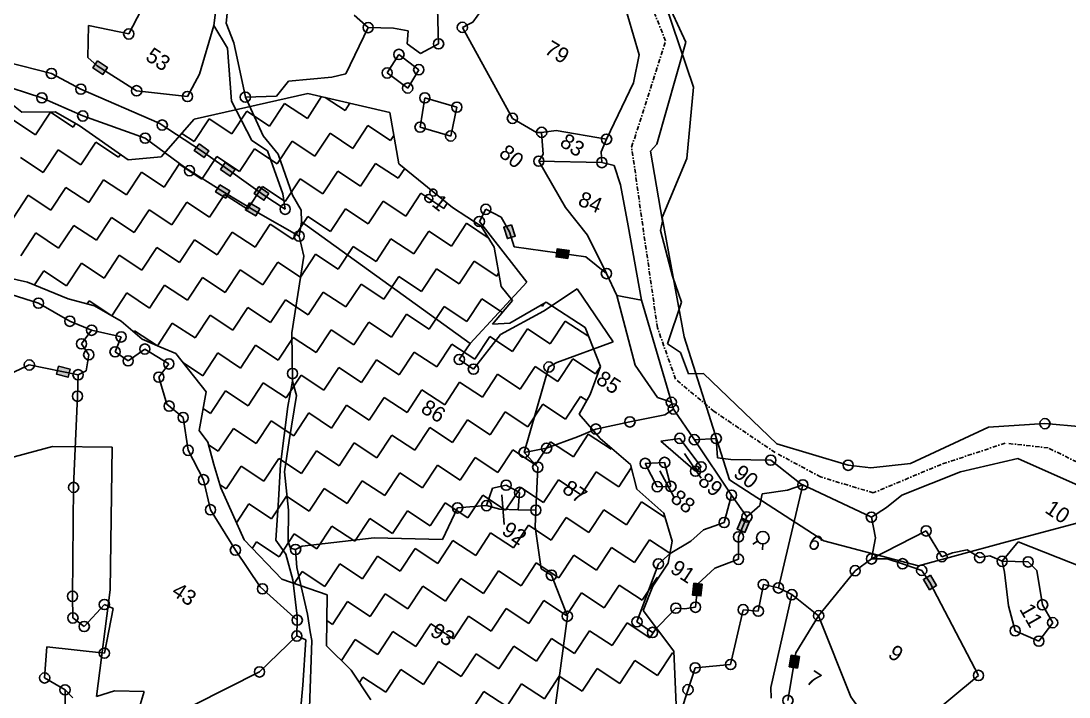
# Model space of a CAD drawing. Header units: metres. Extents: x 301361 to 304244, y 1956232 to 1958987.
# Drawn here: x 302020 to 303224, y 1957621 to 1958397 of the extents above; entities that cross this region are included whole.
import ezdxf

# ---------------------------------------------------------------- set-up
doc = ezdxf.new("R2010")
doc.units = ezdxf.units.M
doc.linetypes.add('DASHDOT', pattern=[1, 0.5, -0.25, 0, -0.25])
for name, color, linetype in [('OFF', 1, 'Continuous'), ('POLY_HATCH', 12, 'Continuous'), ('POLY_PARCEL', 6, 'Continuous'), ('POLY_WATER', 4, 'Continuous'), ('TEXT_PARCEL', 7, 'Continuous'), ('V_BOUND_LINE', 7, 'Continuous'), ('V_BOUND_STREAM_LINE', 7, 'DASHDOT'), ('VILLAGE BOUNDRY', 15, 'Continuous')]:
    doc.layers.add(name, color=color, linetype=linetype)
doc.styles.get("Standard").update_dxf_attribs({"font": 'simplex.shx'})
doc.styles.add('TEXT_MAP', font='')
doc.styles.get('TEXT_MAP').set_extended_font_data('Kruti Dev 050')
doc.dimstyles.get("Standard").update_dxf_attribs({"dimtxt": 0.18, "dimasz": 0.18, "dimexe": 0.18, "dimexo": 0.0625, "dimgap": 0.09, "dimtad": 0, "dimtih": 1, "dimtoh": 1, "dimdec": 4, "dimzin": 0, "dimdsep": 46, "dimtxsty": 'Standard', "dimcen": 0.09, "dimadec": 0, "dimazin": 0, "dimtfac": 1, "dimtdec": 4, "dimtofl": 0, "dimtmove": 0, "dimatfit": 3, "dimfxl": 1, "dimtolj": 1, "dimtzin": 0, "dimarcsym": 0})

msp = doc.modelspace()

# ---------------------------------------------------------------- hatches: boundary and pattern name
for points in [[(302114.4, 1958336), (302119.6, 1958344), (302108, 1958351.4), (302102.9, 1958343.4)], [(302230.5, 1958240.5), (302236, 1958248.2), (302224.9, 1958256.2), (302219.3, 1958248.5)], [(302260.7, 1958219), (302266.2, 1958226.8), (302254.9, 1958234.7), (302249.5, 1958226.9)], [(302255.4, 1958193.9), (302260.3, 1958202.1), (302248.5, 1958209.1), (302243.7, 1958201)], [(302299.3, 1958191.4), (302304.8, 1958199.1), (302293.6, 1958207.1), (302288.1, 1958199.3)], [(302289.9, 1958173.5), (302294.6, 1958181.7), (302282.7, 1958188.5), (302278, 1958180.3)], [(302579, 1958147.3), (302588.1, 1958150.2), (302583.9, 1958163.3), (302574.9, 1958160.4)], [(302636.3, 1958135.7), (302635, 1958126.3), (302648.5, 1958124.4), (302649.9, 1958133.8)], [(302074.4, 1957988.1), (302076.8, 1957997.3), (302063.5, 1958000.7), (302061.1, 1957991.5)], [(302843.1, 1957813.5), (302851.9, 1957809.8), (302857.2, 1957822.5), (302848.5, 1957826.2)], [(302791.8, 1957737.9), (302801.3, 1957736.9), (302802.7, 1957750.5), (302793.3, 1957751.5)], [(303064, 1957744), (303072.1, 1957748.9), (303065.1, 1957760.7), (303056.9, 1957755.8)], [(302902.9, 1957655.5), (302912.3, 1957654), (302914.5, 1957667.5), (302905.2, 1957669)]]:
    msp.add_hatch(color=256).paths.add_polyline_path(points)

# ---------------------------------------------------------------- linework, layer by layer
for points in [[(302108, 1958351.4), (302119.6, 1958344), (302114.4, 1958336), (302102.9, 1958343.4)], [(302224.9, 1958256.2), (302236, 1958248.2), (302230.5, 1958240.5), (302219.3, 1958248.5)], [(302254.9, 1958234.7), (302266.2, 1958226.8), (302260.7, 1958219), (302249.5, 1958226.9)], [(302248.5, 1958209.1), (302260.3, 1958202.1), (302255.4, 1958193.9), (302243.7, 1958201)], [(302293.6, 1958207.1), (302304.8, 1958199.1), (302299.3, 1958191.4), (302288.1, 1958199.3)], [(302282.7, 1958188.5), (302294.6, 1958181.7), (302289.9, 1958173.5), (302278, 1958180.3)], [(302583.9, 1958163.3), (302588.1, 1958150.2), (302579, 1958147.3), (302574.9, 1958160.4)], [(302648.5, 1958124.4), (302635, 1958126.3), (302636.3, 1958135.7), (302649.9, 1958133.8)], [(302063.5, 1958000.7), (302076.8, 1957997.3), (302074.4, 1957988.1), (302061.1, 1957991.5)], [(302857.2, 1957822.5), (302851.9, 1957809.8), (302843.1, 1957813.5), (302848.5, 1957826.2)], [(302802.7, 1957750.5), (302801.3, 1957736.9), (302791.8, 1957737.9), (302793.3, 1957751.5)], [(303065.1, 1957760.7), (303072.1, 1957748.9), (303064, 1957744), (303056.9, 1957755.8)], [(302914.5, 1957667.5), (302912.3, 1957654), (302902.9, 1957655.5), (302905.2, 1957669)]]:
    msp.add_lwpolyline(points, close=True)
for points in [[(302861.1, 1957796.2), (302866.5, 1957799.8)], [(302872.2, 1957790), (302872.4, 1957796.6)]]:
    msp.add_lwpolyline(points)
for centre, radius in [((302419.1, 1958389.7), 5.87), ((302527.3, 1958390), 5.87), ((302144, 1958382.4), 5.87), ((302500, 1958371.1), 5.87), ((302454.4, 1958358.9), 5.87), ((302055.2, 1958337), 5.87), ((302440.9, 1958337.6), 5.87), ((302477.2, 1958341.4), 5.87), ((302089, 1958319), 5.87), ((302153.1, 1958317.2), 5.87), ((302464.5, 1958320.3), 5.87), ((302044.3, 1958309.1), 5.87), ((302211.5, 1958310.6), 5.87), ((302278, 1958309.8), 5.87), ((302484.2, 1958309), 5.87), ((302091.2, 1958288.2), 5.87), ((302521, 1958298.3), 5.87), ((302182.5, 1958277.8), 5.87), ((302478.7, 1958275.4), 5.87), ((302584.8, 1958285.5), 5.87), ((302163, 1958262.7), 5.87), ((302513.9, 1958265.2), 5.87), ((302618.4, 1958269.4), 5.87), ((302693, 1958261.5), 5.87), ((302615.1, 1958236.3), 5.87), ((302687.5, 1958234.7), 5.87), ((302213.8, 1958225.4), 5.87), ((302323.7, 1958181.1), 5.87), ((302554.2, 1958181), 5.87), ((302546.8, 1958167), 5.87), ((302339.8, 1958150.1), 5.87), ((302692.8, 1958107.2), 5.87), ((302040.3, 1958073.2), 5.87), ((302076.3, 1958052.4), 5.87), ((302101.4, 1958042.1), 5.87), ((302135.2, 1958034.4), 5.87), ((302089.7, 1958026.5), 5.87), ((302098.1, 1958014), 5.87), ((302128.3, 1958017.3), 5.87), ((302162.5, 1958020.5), 5.87), ((302029.8, 1958002.2), 5.87), ((302143.3, 1958006.9), 5.87), ((302190.1, 1958003.4), 5.87), ((302523.8, 1958008.5), 5.87), ((302626.8, 1957999.9), 5.87), ((302085.8, 1957991), 5.87), ((302178.6, 1957988.2), 5.87), ((302332.1, 1957992.3), 5.87), ((302540, 1957997.4), 5.87), ((302085.2, 1957966.3), 5.87), ((302190.4, 1957955), 5.87), ((302767.4, 1957959.3), 5.87), ((302769.7, 1957951.6), 5.87), ((302206.5, 1957941.9), 5.87), ((302680.7, 1957928.6), 5.87), ((302719.8, 1957936.8), 5.87), ((303196.6, 1957934.8), 5.87), ((302777.1, 1957917.9), 5.87), ((302793.8, 1957916.4), 5.87), ((302819, 1957917.7), 5.87), ((302212.3, 1957904.2), 5.87), ((302598.2, 1957901.8), 5.87), ((302624.1, 1957906.7), 5.87), ((302759.7, 1957890.3), 5.87), ((302881.6, 1957892.9), 5.87), ((302613.9, 1957884.7), 5.87), ((302737.4, 1957889.1), 5.87), ((302795.2, 1957880.2), 5.87), ((302801.5, 1957885.1), 5.87), ((302970.5, 1957887), 5.87), ((302230, 1957870.4), 5.87), ((302080.7, 1957861.6), 5.87), ((302577.6, 1957864.2), 5.87), ((302593.1, 1957855.8), 5.87), ((302751.2, 1957862.4), 5.87), ((302766.9, 1957862.7), 5.87), ((302918.5, 1957864.5), 5.87), ((302836.5, 1957852.6), 5.87), ((302237.9, 1957835.9), 5.87), ((302521.8, 1957838), 5.87), ((302555, 1957840.6), 5.87), ((302611.7, 1957835.3), 5.87), ((302828.1, 1957821.2), 5.87), ((302854.2, 1957827.6), 5.87), ((302997.2, 1957827.4), 5.87), ((302872.5, 1957803.8), 7.21), ((303060.1, 1957811.6), 5.87), ((302844.5, 1957804.7), 5.87), ((302266.6, 1957789.6), 5.87), ((302335.7, 1957790.3), 5.87), ((303078.3, 1957782), 5.87), ((302752.5, 1957773.8), 5.87), ((302844.5, 1957779), 5.87), ((302997.4, 1957779.4), 5.87), ((303033.1, 1957773.9), 5.87), ((303121.6, 1957780.9), 5.87), ((303147.5, 1957776.7), 5.87), ((303177.3, 1957776), 5.87), ((302629.6, 1957760.7), 5.87), ((302978.6, 1957765.9), 5.87), ((303055, 1957766.3), 5.87), ((302297.7, 1957745.1), 5.87), ((302873.1, 1957750.1), 5.87), ((302890.4, 1957746.1), 5.87), ((302079.4, 1957736.5), 5.87), ((302905.9, 1957738.4), 5.87), ((302116, 1957727.1), 5.87), ((302772.5, 1957722.9), 5.87), ((302795.1, 1957723.9), 5.87), ((302849.9, 1957721.1), 5.87), ((303193.9, 1957726.8), 5.87), ((302079.9, 1957711.6), 5.87), ((302337.6, 1957709.2), 5.87), ((302647.9, 1957713.6), 5.87), ((302867.3, 1957719.5), 5.87), ((302936.6, 1957714.2), 5.87), ((302092.9, 1957701.8), 5.87), ((302727.9, 1957707.1), 5.87), ((303162.4, 1957696.9), 5.87), ((303205.5, 1957706.2), 5.87), ((302337.1, 1957690.9), 5.87), ((302745.7, 1957695), 5.87), ((303189.6, 1957684.9), 5.87), ((302116, 1957671.2), 5.87), ((302294.2, 1957649.6), 5.87), ((302794.7, 1957654.2), 5.87), ((302835.5, 1957658.2), 5.87), ((302047.4, 1957642.7), 5.87), ((303120.2, 1957645.6), 5.87), ((302070.8, 1957629.1), 5.87), ((302786.5, 1957629.2), 5.87), ((302901.3, 1957616.9), 5.87)]:
    msp.add_circle(centre, radius)
at = {"layer": 'OFF'}
msp.add_line((302905.9, 1957738.4), (302936.6, 1957714.2), dxfattribs=at)
at = {"layer": 'POLY_HATCH', "ltscale": 10}
for p, q in [((301985.7, 1958320.6), (302021.3, 1958292.4)), ((302219.2, 1958284.5), (302349.7, 1958314.1)), ((302349.7, 1958314.1), (302443.8, 1958292.2)), ((302021.3, 1958292.4), (302059.6, 1958293.1)), ((302059.6, 1958293.1), (302087, 1958277.4)), ((302181.2, 1958241.2), (302219.2, 1958284.5)), ((302443.8, 1958292.2), (302454.5, 1958233.2)), ((302087, 1958277.4), (302143.5, 1958237.7)), ((302143.5, 1958237.7), (302181.2, 1958241.2)), ((302454.5, 1958233.2), (302516, 1958183.2)), ((302516, 1958183.2), (302548.9, 1958161.5)), ((302548.9, 1958161.5), (302563.8, 1958137.5)), ((302563.8, 1958137.5), (302571.7, 1958092.2)), ((302027.8, 1958097.2), (301995, 1958104.7)), ((302074.4, 1958078.3), (302027.8, 1958097.2)), ((302571.7, 1958092.2), (302584.9, 1958076.4)), ((302104.5, 1958070.3), (302074.4, 1958078.3)), ((302584.9, 1958076.4), (302562.1, 1958049)), ((302135.2, 1958052.4), (302104.5, 1958070.3)), ((302581.8, 1958050.2), (302623.7, 1958074.4)), ((302623.7, 1958074.4), (302668.2, 1958045.1)), ((302159.4, 1958031.7), (302135.2, 1958052.4)), ((302562.1, 1958049), (302581.8, 1958050.2)), ((302668.2, 1958045.1), (302685.9, 1958000.4)), ((302179.6, 1958023.1), (302159.4, 1958031.7)), ((302198.3, 1958015.5), (302179.6, 1958023.1)), ((302232.9, 1957971.4), (302198.3, 1958015.5)), ((302685.9, 1958000.4), (302674, 1957968.1)), ((302225, 1957927.1), (302232.9, 1957971.4)), ((302674, 1957968.1), (302661.6, 1957945.7)), ((302661.6, 1957945.7), (302685.8, 1957917.9)), ((302234.9, 1957913.5), (302225, 1957927.1)), ((302241.6, 1957887.9), (302234.9, 1957913.5)), ((302685.8, 1957917.9), (302720.4, 1957888)), ((302249.9, 1957861.1), (302241.6, 1957887.9)), ((302720.4, 1957888), (302727.6, 1957859.6)), ((302276.5, 1957801.2), (302249.9, 1957861.1)), ((302727.6, 1957859.6), (302758.9, 1957831.9)), ((302758.9, 1957831.9), (302768.4, 1957799.7)), ((302319.9, 1957756), (302276.5, 1957801.2)), ((302768.4, 1957799.7), (302763.6, 1957774.6)), ((302763.6, 1957774.6), (302746.3, 1957748.2)), ((302371.9, 1957738.2), (302319.9, 1957756)), ((302746.3, 1957748.2), (302734.9, 1957720.3)), ((302371.1, 1957679.7), (302371.9, 1957738.2)), ((302734.9, 1957720.3), (302770.2, 1957673.5)), ((302399.7, 1957651.5), (302371.1, 1957679.7)), ((302770.2, 1957673.5), (302773.3, 1957603)), ((302422.3, 1957617.7), (302399.7, 1957651.5))]:
    msp.add_line(p, q, dxfattribs=at)
at = {"layer": 'POLY_HATCH', "linetype": 'Continuous'}
for p, q in [((302349.2, 1958285.5), (302365.6, 1958310.4)), ((302369.6, 1958309.5), (302392.5, 1958294.4)), ((302036.9, 1958266.6), (302054.1, 1958292.7)), ((302054.1, 1958292.7), (302080.2, 1958275.5)), ((302262.5, 1958267.7), (302279.7, 1958293.8)), ((302279.7, 1958293.8), (302305.8, 1958276.6)), ((302305.8, 1958276.6), (302323, 1958302.7)), ((302323, 1958302.7), (302349.2, 1958285.5)), ((302392.5, 1958294.4), (302398.1, 1958302.8)), ((302010.7, 1958283.8), (302036.9, 1958266.6)), ((302219.1, 1958258.8), (302236.3, 1958284.9)), ((302236.3, 1958284.9), (302262.5, 1958267.7)), ((302080.2, 1958275.5), (302083, 1958279.7)), ((302401.4, 1958251), (302418.6, 1958277.2)), ((302418.6, 1958277.2), (302444.7, 1958259.9)), ((302089.1, 1958232.1), (302106.3, 1958258.2)), ((302106.3, 1958258.2), (302132.4, 1958241)), ((302204.9, 1958268.2), (302219.1, 1958258.8)), ((302314.7, 1958233.2), (302331.9, 1958259.4)), ((302331.9, 1958259.4), (302358, 1958242.1)), ((302358, 1958242.1), (302375.3, 1958268.3)), ((302375.3, 1958268.3), (302401.4, 1958251)), ((302444.7, 1958259.9), (302448.6, 1958265.8)), ((302045.8, 1958223.2), (302063, 1958249.3)), ((302063, 1958249.3), (302089.1, 1958232.1)), ((302271.4, 1958224.3), (302288.6, 1958250.5)), ((302288.6, 1958250.5), (302314.7, 1958233.2)), ((302019.6, 1958240.4), (302045.8, 1958223.2)), ((302132.4, 1958241), (302134.5, 1958244.1)), ((302184.7, 1958206.6), (302201.9, 1958232.7)), ((302201.9, 1958232.7), (302228, 1958215.5)), ((302228, 1958215.5), (302245.2, 1958241.6)), ((302245.2, 1958241.6), (302271.4, 1958224.3)), ((302410.3, 1958207.7), (302427.5, 1958233.8)), ((302427.5, 1958233.8), (302453.6, 1958216.6)), ((302141.3, 1958197.7), (302158.6, 1958223.8)), ((302158.6, 1958223.8), (302184.7, 1958206.6)), ((302366.9, 1958198.8), (302384.2, 1958224.9)), ((302384.2, 1958224.9), (302410.3, 1958207.7)), ((302453.6, 1958216.6), (302461.1, 1958227.9)), ((302098, 1958188.8), (302115.2, 1958214.9)), ((302115.2, 1958214.9), (302141.3, 1958197.7)), ((302323.6, 1958189.9), (302340.8, 1958216)), ((302340.8, 1958216), (302366.9, 1958198.8)), ((302011.3, 1958171), (302028.5, 1958197.1)), ((302028.5, 1958197.1), (302054.6, 1958179.9)), ((302054.6, 1958179.9), (302071.9, 1958206)), ((302071.9, 1958206), (302098, 1958188.8)), ((302236.9, 1958172.1), (302254.1, 1958198.2)), ((302254.1, 1958198.2), (302280.3, 1958181)), ((302280.3, 1958181), (302297.5, 1958207.1)), ((302297.5, 1958207.1), (302323.6, 1958189.9)), ((302462.5, 1958173.2), (302479.7, 1958199.4)), ((302479.7, 1958199.4), (302505.9, 1958182.1)), ((302193.6, 1958163.2), (302210.8, 1958189.3)), ((302210.8, 1958189.3), (302236.9, 1958172.1)), ((302419.2, 1958164.3), (302436.4, 1958190.5)), ((302436.4, 1958190.5), (302462.5, 1958173.2)), ((302505.9, 1958182.1), (302509.9, 1958188.2)), ((302150.2, 1958154.3), (302167.5, 1958180.4)), ((302167.5, 1958180.4), (302193.6, 1958163.2)), ((302332.5, 1958146.6), (302349.7, 1958172.7)), ((302349.7, 1958172.7), (302375.8, 1958155.5)), ((302375.8, 1958155.5), (302393.1, 1958181.6)), ((302393.1, 1958181.6), (302419.2, 1958164.3)), ((302063.5, 1958136.5), (302080.8, 1958162.6)), ((302080.8, 1958162.6), (302106.9, 1958145.4)), ((302106.9, 1958145.4), (302124.1, 1958171.5)), ((302124.1, 1958171.5), (302150.2, 1958154.3)), ((302289.2, 1958137.7), (302306.4, 1958163.8)), ((302306.4, 1958163.8), (302332.5, 1958146.6)), ((302514.8, 1958138.8), (302532, 1958164.9)), ((302532, 1958164.9), (302557.1, 1958148.4)), ((302020.2, 1958127.6), (302037.4, 1958153.8)), ((302037.4, 1958153.8), (302063.5, 1958136.5)), ((302245.8, 1958128.8), (302263, 1958154.9)), ((302263, 1958154.9), (302289.2, 1958137.7)), ((302471.4, 1958129.9), (302488.6, 1958156)), ((302488.6, 1958156), (302514.8, 1958138.8)), ((302159.1, 1958111), (302176.3, 1958137.1)), ((302176.3, 1958137.1), (302202.5, 1958119.9)), ((302202.5, 1958119.9), (302219.7, 1958146)), ((302219.7, 1958146), (302245.8, 1958128.8)), ((302384.7, 1958112.1), (302402, 1958138.2)), ((302402, 1958138.2), (302428.1, 1958121)), ((302428.1, 1958121), (302445.3, 1958147.1)), ((302445.3, 1958147.1), (302471.4, 1958129.9)), ((302115.8, 1958102.1), (302133, 1958128.2)), ((302133, 1958128.2), (302159.1, 1958111)), ((302341.4, 1958103.2), (302358.6, 1958129.3)), ((302358.6, 1958129.3), (302384.7, 1958112.1)), ((302072.4, 1958093.2), (302089.7, 1958119.3)), ((302089.7, 1958119.3), (302115.8, 1958102.1)), ((302298, 1958094.3), (302315.3, 1958120.4)), ((302315.3, 1958120.4), (302341.4, 1958103.2)), ((302480.3, 1958086.6), (302497.5, 1958112.7)), ((302497.5, 1958112.7), (302523.7, 1958095.5)), ((302523.7, 1958095.5), (302540.9, 1958121.6)), ((302540.9, 1958121.6), (302567, 1958104.3)), ((302035.6, 1958094.1), (302046.3, 1958110.4)), ((302046.3, 1958110.4), (302072.4, 1958093.2)), ((302211.4, 1958076.5), (302228.6, 1958102.6)), ((302228.6, 1958102.6), (302254.7, 1958085.4)), ((302254.7, 1958085.4), (302271.9, 1958111.5)), ((302271.9, 1958111.5), (302298, 1958094.3)), ((302437, 1958077.7), (302454.2, 1958103.8)), ((302454.2, 1958103.8), (302480.3, 1958086.6)), ((302567, 1958104.3), (302569, 1958107.5)), ((302168, 1958067.6), (302185.2, 1958093.8)), ((302185.2, 1958093.8), (302211.4, 1958076.5)), ((302393.6, 1958068.8), (302410.9, 1958094.9)), ((302410.9, 1958094.9), (302437, 1958077.7)), ((302096.3, 1958072.5), (302098.6, 1958076)), ((302098.6, 1958076), (302124.7, 1958058.7)), ((302124.7, 1958058.7), (302141.9, 1958084.9)), ((302141.9, 1958084.9), (302168, 1958067.6)), ((302306.9, 1958051), (302324.2, 1958077.1)), ((302324.2, 1958077.1), (302350.3, 1958059.9)), ((302350.3, 1958059.9), (302367.5, 1958086)), ((302367.5, 1958086), (302393.6, 1958068.8)), ((302532.6, 1958052.1), (302549.8, 1958078.2)), ((302549.8, 1958078.2), (302573.4, 1958062.6)), ((302263.6, 1958042.1), (302280.8, 1958068.2)), ((302280.8, 1958068.2), (302306.9, 1958051)), ((302489.2, 1958043.2), (302506.4, 1958069.3)), ((302506.4, 1958069.3), (302532.6, 1958052.1)), ((302617.7, 1958070.9), (302619.2, 1958069.9)), ((302619.2, 1958069.9), (302621.3, 1958073)), ((302220.3, 1958033.2), (302237.5, 1958059.3)), ((302237.5, 1958059.3), (302263.6, 1958042.1)), ((302445.9, 1958034.3), (302463.1, 1958060.4)), ((302463.1, 1958060.4), (302489.2, 1958043.2)), ((302628.1, 1958026.6), (302645.4, 1958052.7)), ((302645.4, 1958052.7), (302671.5, 1958035.5)), ((302149.8, 1958039.9), (302150.8, 1958041.5)), ((302150.8, 1958041.5), (302176.9, 1958024.3)), ((302176.9, 1958024.3), (302194.1, 1958050.4)), ((302194.1, 1958050.4), (302220.3, 1958033.2)), ((302359.2, 1958016.5), (302376.4, 1958042.6)), ((302376.4, 1958042.6), (302402.5, 1958025.4)), ((302402.5, 1958025.4), (302419.7, 1958051.5)), ((302419.7, 1958051.5), (302445.9, 1958034.3)), ((302584.8, 1958017.7), (302602, 1958043.8)), ((302602, 1958043.8), (302628.1, 1958026.6)), ((302315.8, 1958007.6), (302333.1, 1958033.8)), ((302333.1, 1958033.8), (302359.2, 1958016.5)), ((302541.5, 1958008.8), (302558.7, 1958034.9)), ((302558.7, 1958034.9), (302584.8, 1958017.7)), ((302671.5, 1958035.5), (302671.8, 1958035.9)), ((302229.2, 1957989.8), (302246.4, 1958016)), ((302246.4, 1958016), (302272.5, 1957998.7)), ((302272.5, 1957998.7), (302289.7, 1958024.9)), ((302289.7, 1958024.9), (302315.8, 1958007.6)), ((302454.8, 1957991), (302472, 1958017.1)), ((302472, 1958017.1), (302498.1, 1957999.9)), ((302498.1, 1957999.9), (302515.3, 1958026)), ((302515.3, 1958026), (302541.5, 1958008.8)), ((302206.9, 1958004.5), (302229.2, 1957989.8)), ((302411.4, 1957982.1), (302428.6, 1958008.2)), ((302428.6, 1958008.2), (302454.8, 1957991)), ((302637, 1957983.2), (302654.3, 1958009.3)), ((302654.3, 1958009.3), (302680.4, 1957992.1)), ((302368.1, 1957973.2), (302385.3, 1957999.3)), ((302385.3, 1957999.3), (302411.4, 1957982.1)), ((302550.3, 1957965.4), (302567.6, 1957991.5)), ((302567.6, 1957991.5), (302593.7, 1957974.3)), ((302593.7, 1957974.3), (302610.9, 1958000.4)), ((302610.9, 1958000.4), (302637, 1957983.2)), ((302680.4, 1957992.1), (302685.9, 1958000.4)), ((302281.4, 1957955.4), (302298.6, 1957981.5)), ((302298.6, 1957981.5), (302324.7, 1957964.3)), ((302324.7, 1957964.3), (302342, 1957990.4)), ((302342, 1957990.4), (302368.1, 1957973.2)), ((302507, 1957956.5), (302524.2, 1957982.6)), ((302524.2, 1957982.6), (302550.3, 1957965.4)), ((302238, 1957946.5), (302255.3, 1957972.6)), ((302255.3, 1957972.6), (302281.4, 1957955.4)), ((302463.7, 1957947.6), (302480.9, 1957973.8)), ((302480.9, 1957973.8), (302507, 1957956.5)), ((302377, 1957929.8), (302394.2, 1957956)), ((302394.2, 1957956), (302420.3, 1957938.7)), ((302420.3, 1957938.7), (302437.5, 1957964.9)), ((302437.5, 1957964.9), (302463.7, 1957947.6)), ((302602.6, 1957931), (302619.8, 1957957.1)), ((302619.8, 1957957.1), (302645.9, 1957939.9)), ((302645.9, 1957939.9), (302663.2, 1957966)), ((302663.2, 1957966), (302670.3, 1957961.3)), ((302229.5, 1957952.2), (302238, 1957946.5)), ((302333.6, 1957920.9), (302350.9, 1957947.1)), ((302350.9, 1957947.1), (302377, 1957929.8)), ((302559.2, 1957922.1), (302576.5, 1957948.2)), ((302576.5, 1957948.2), (302602.6, 1957931)), ((302290.3, 1957912.1), (302307.5, 1957938.2)), ((302307.5, 1957938.2), (302333.6, 1957920.9)), ((302515.9, 1957913.2), (302533.1, 1957939.3)), ((302533.1, 1957939.3), (302559.2, 1957922.1)), ((302246.9, 1957903.2), (302264.2, 1957929.3)), ((302264.2, 1957929.3), (302290.3, 1957912.1)), ((302429.2, 1957895.4), (302446.4, 1957921.5)), ((302446.4, 1957921.5), (302472.6, 1957904.3)), ((302472.6, 1957904.3), (302489.8, 1957930.4)), ((302489.8, 1957930.4), (302515.9, 1957913.2)), ((302654.8, 1957896.5), (302672, 1957922.6)), ((302672, 1957922.6), (302698.2, 1957905.4)), ((302235.6, 1957910.6), (302246.9, 1957903.2)), ((302385.9, 1957886.5), (302403.1, 1957912.6)), ((302403.1, 1957912.6), (302429.2, 1957895.4)), ((302611.5, 1957887.6), (302628.7, 1957913.8)), ((302628.7, 1957913.8), (302654.8, 1957896.5)), ((302342.5, 1957877.6), (302359.8, 1957903.7)), ((302359.8, 1957903.7), (302385.9, 1957886.5)), ((302524.8, 1957869.8), (302542, 1957896)), ((302542, 1957896), (302568.1, 1957878.7)), ((302568.1, 1957878.7), (302585.4, 1957904.9)), ((302585.4, 1957904.9), (302611.5, 1957887.6)), ((302698.2, 1957905.4), (302698.9, 1957906.6)), ((302255.8, 1957859.8), (302273.1, 1957885.9)), ((302273.1, 1957885.9), (302299.2, 1957868.7)), ((302299.2, 1957868.7), (302316.4, 1957894.8)), ((302316.4, 1957894.8), (302342.5, 1957877.6)), ((302481.5, 1957860.9), (302498.7, 1957887.1)), ((302498.7, 1957887.1), (302524.8, 1957869.8)), ((302707.1, 1957862.1), (302721.4, 1957883.9)), ((302438.1, 1957852.1), (302455.3, 1957878.2)), ((302455.3, 1957878.2), (302481.5, 1957860.9)), ((302663.7, 1957853.2), (302680.9, 1957879.3)), ((302680.9, 1957879.3), (302707.1, 1957862.1)), ((302248.9, 1957864.4), (302255.8, 1957859.8)), ((302351.4, 1957834.3), (302368.6, 1957860.4)), ((302368.6, 1957860.4), (302394.8, 1957843.2)), ((302394.8, 1957843.2), (302412, 1957869.3)), ((302412, 1957869.3), (302438.1, 1957852.1)), ((302577, 1957835.4), (302594.3, 1957861.5)), ((302594.3, 1957861.5), (302620.4, 1957844.3)), ((302620.4, 1957844.3), (302637.6, 1957870.4)), ((302637.6, 1957870.4), (302663.7, 1957853.2)), ((302308.1, 1957825.4), (302325.3, 1957851.5)), ((302325.3, 1957851.5), (302351.4, 1957834.3)), ((302533.7, 1957826.5), (302550.9, 1957852.6)), ((302550.9, 1957852.6), (302577, 1957835.4)), ((302267.7, 1957821), (302282, 1957842.6)), ((302282, 1957842.6), (302308.1, 1957825.4)), ((302490.3, 1957817.6), (302507.6, 1957843.7)), ((302507.6, 1957843.7), (302533.7, 1957826.5)), ((302672.6, 1957809.8), (302689.8, 1957836)), ((302689.8, 1957836), (302716, 1957818.7)), ((302716, 1957818.7), (302733.2, 1957844.9)), ((302733.2, 1957844.9), (302759.3, 1957827.6)), ((302403.7, 1957799.8), (302420.9, 1957825.9)), ((302420.9, 1957825.9), (302447, 1957808.7)), ((302447, 1957808.7), (302464.2, 1957834.8)), ((302464.2, 1957834.8), (302490.3, 1957817.6)), ((302629.3, 1957800.9), (302646.5, 1957827.1)), ((302646.5, 1957827.1), (302672.6, 1957809.8)), ((302759.3, 1957827.6), (302759.9, 1957828.6)), ((302360.3, 1957790.9), (302377.5, 1957817)), ((302377.5, 1957817), (302403.7, 1957799.8)), ((302585.9, 1957792.1), (302603.2, 1957818.2)), ((302603.2, 1957818.2), (302629.3, 1957800.9)), ((302285.7, 1957791.5), (302290.9, 1957799.2)), ((302290.9, 1957799.2), (302317, 1957782)), ((302317, 1957782), (302334.2, 1957808.1)), ((302334.2, 1957808.1), (302360.3, 1957790.9)), ((302499.2, 1957774.3), (302516.5, 1957800.4)), ((302516.5, 1957800.4), (302542.6, 1957783.2)), ((302542.6, 1957783.2), (302559.8, 1957809.3)), ((302559.8, 1957809.3), (302585.9, 1957792.1)), ((302724.9, 1957775.4), (302742.1, 1957801.5)), ((302742.1, 1957801.5), (302765.8, 1957785.9)), ((302455.9, 1957765.4), (302473.1, 1957791.5)), ((302473.1, 1957791.5), (302499.2, 1957774.3)), ((302681.5, 1957766.5), (302698.7, 1957792.6)), ((302698.7, 1957792.6), (302724.9, 1957775.4)), ((302412.6, 1957756.5), (302429.8, 1957782.6)), ((302429.8, 1957782.6), (302455.9, 1957765.4)), ((302594.8, 1957748.7), (302612, 1957774.8)), ((302612, 1957774.8), (302638.2, 1957757.6)), ((302638.2, 1957757.6), (302655.4, 1957783.7)), ((302655.4, 1957783.7), (302681.5, 1957766.5)), ((302334.1, 1957751.1), (302343.1, 1957764.8)), ((302343.1, 1957764.8), (302369.2, 1957747.6)), ((302369.2, 1957747.6), (302386.4, 1957773.7)), ((302386.4, 1957773.7), (302412.6, 1957756.5)), ((302551.5, 1957739.8), (302568.7, 1957765.9)), ((302568.7, 1957765.9), (302594.8, 1957748.7)), ((302508.1, 1957730.9), (302525.4, 1957757)), ((302525.4, 1957757), (302551.5, 1957739.8)), ((302733.7, 1957732.1), (302751, 1957758.2)), ((302751, 1957758.2), (302752.2, 1957757.3)), ((302421.5, 1957713.1), (302438.7, 1957739.2)), ((302438.7, 1957739.2), (302464.8, 1957722)), ((302464.8, 1957722), (302482, 1957748.1)), ((302482, 1957748.1), (302508.1, 1957730.9)), ((302647.1, 1957714.3), (302664.3, 1957740.4)), ((302664.3, 1957740.4), (302690.4, 1957723.2)), ((302690.4, 1957723.2), (302707.6, 1957749.3)), ((302707.6, 1957749.3), (302733.7, 1957732.1)), ((302378.1, 1957704.2), (302395.3, 1957730.4)), ((302395.3, 1957730.4), (302421.5, 1957713.1)), ((302603.7, 1957705.4), (302620.9, 1957731.5)), ((302620.9, 1957731.5), (302647.1, 1957714.3)), ((302560.4, 1957696.5), (302577.6, 1957722.6)), ((302577.6, 1957722.6), (302603.7, 1957705.4)), ((302371.5, 1957708.6), (302378.1, 1957704.2)), ((302473.7, 1957678.7), (302490.9, 1957704.8)), ((302490.9, 1957704.8), (302517, 1957687.6)), ((302517, 1957687.6), (302534.3, 1957713.7)), ((302534.3, 1957713.7), (302560.4, 1957696.5)), ((302699.3, 1957679.8), (302716.5, 1957705.9)), ((302716.5, 1957705.9), (302742.6, 1957688.7)), ((302430.3, 1957669.8), (302447.6, 1957695.9)), ((302447.6, 1957695.9), (302473.7, 1957678.7)), ((302656, 1957670.9), (302673.2, 1957697)), ((302673.2, 1957697), (302699.3, 1957679.8)), ((302742.6, 1957688.7), (302750.2, 1957700.1)), ((302388.3, 1957662.8), (302404.2, 1957687)), ((302404.2, 1957687), (302430.3, 1957669.8)), ((302569.3, 1957653.1), (302586.5, 1957679.2)), ((302586.5, 1957679.2), (302612.6, 1957662)), ((302612.6, 1957662), (302629.8, 1957688.1)), ((302629.8, 1957688.1), (302656, 1957670.9)), ((302525.9, 1957644.2), (302543.2, 1957670.4)), ((302543.2, 1957670.4), (302569.3, 1957653.1)), ((302751.5, 1957645.4), (302768.8, 1957671.5)), ((302768.8, 1957671.5), (302770.3, 1957670.5)), ((302482.6, 1957635.3), (302499.8, 1957661.5)), ((302499.8, 1957661.5), (302525.9, 1957644.2)), ((302708.2, 1957636.5), (302725.4, 1957662.6)), ((302725.4, 1957662.6), (302751.5, 1957645.4)), ((302409, 1957637.5), (302413.1, 1957643.7)), ((302413.1, 1957643.7), (302439.2, 1957626.4)), ((302439.2, 1957626.4), (302456.5, 1957652.6)), ((302456.5, 1957652.6), (302482.6, 1957635.3)), ((302621.5, 1957618.7), (302638.7, 1957644.8)), ((302638.7, 1957644.8), (302664.9, 1957627.6)), ((302664.9, 1957627.6), (302682.1, 1957653.7)), ((302682.1, 1957653.7), (302708.2, 1957636.5)), ((302578.2, 1957609.8), (302595.4, 1957635.9)), ((302595.4, 1957635.9), (302621.5, 1957618.7)), ((302534.8, 1957600.9), (302552, 1957627)), ((302552, 1957627), (302578.2, 1957609.8))]:
    msp.add_line(p, q, dxfattribs=at)
at = {"layer": 'POLY_PARCEL'}
for p, q in [((302497.9, 1958438.7), (302500, 1958371.1)), ((302144, 1958382.4), (302158.4, 1958409.6)), ((302419.1, 1958389.7), (302403.1, 1958404.1)), ((302539.5, 1958395.8), (302549.2, 1958409.6)), ((302097.1, 1958355.3), (302097.7, 1958392.2)), ((302097.7, 1958392.2), (302144, 1958382.4)), ((302241.7, 1958392.3), (302225.5, 1958336.3)), ((302419.1, 1958389.7), (302393.6, 1958336.8)), ((302448.1, 1958389), (302419.1, 1958389.7)), ((302465.2, 1958385.9), (302448.1, 1958389)), ((302527.3, 1958390), (302539.5, 1958395.8)), ((302584.8, 1958285.5), (302527.3, 1958390)), ((302463.8, 1958371), (302465.2, 1958385.9)), ((302479.1, 1958360), (302463.8, 1958371)), ((302500, 1958371.1), (302479.1, 1958360)), ((302107.6, 1958346), (302097.1, 1958355.3)), ((302454.4, 1958358.9), (302440.9, 1958337.6)), ((302477.2, 1958341.4), (302454.4, 1958358.9)), ((302153.1, 1958317.2), (302107.6, 1958346)), ((302464.5, 1958320.3), (302477.2, 1958341.4)), ((302225.5, 1958336.3), (302211.5, 1958310.6)), ((302377.4, 1958332.7), (302327.6, 1958328.3)), ((302393.6, 1958336.8), (302377.4, 1958332.7)), ((302440.9, 1958337.6), (302464.5, 1958320.3)), ((302211.5, 1958310.6), (302153.1, 1958317.2)), ((302327.6, 1958328.3), (302313.7, 1958310.8)), ((302313.7, 1958310.8), (302278, 1958309.8)), ((302478.7, 1958275.4), (302484.2, 1958309)), ((302484.2, 1958309), (302521, 1958298.3)), ((302521, 1958298.3), (302513.9, 1958265.2)), ((302612.5, 1958269.4), (302584.8, 1958285.5)), ((302513.9, 1958265.2), (302478.7, 1958275.4)), ((302618.4, 1958269.4), (302612.5, 1958269.4)), ((302618.4, 1958269.4), (302635.2, 1958271.6)), ((302620, 1958244.3), (302618.4, 1958269.4)), ((302635.2, 1958271.6), (302693, 1958261.5)), ((302615.1, 1958236.3), (302620, 1958244.3)), ((302615.1, 1958236.3), (302687.5, 1958234.7)), ((302645.9, 1958182.9), (302615.1, 1958236.3)), ((302546.8, 1958167), (302554.2, 1958181)), ((302554.2, 1958181), (302571.7, 1958172.1)), ((302670.9, 1958151.3), (302645.9, 1958182.9)), ((302342.6, 1958166.5), (302536.2, 1958026.9)), ((302601.4, 1958097.4), (302546.8, 1958167)), ((302571.7, 1958172.1), (302581.5, 1958155.3)), ((302345.1, 1958127.3), (302339.8, 1958150.1)), ((302581.5, 1958155.3), (302587, 1958137.9)), ((302692.8, 1958107.2), (302670.9, 1958151.3)), ((302587, 1958137.9), (302669.1, 1958126.3)), ((302331.4, 1958039), (302345.1, 1958127.3)), ((302669.1, 1958126.3), (302692.8, 1958107.2)), ((302704.8, 1958081.9), (302692.8, 1958107.2)), ((302040.3, 1958073.2), (301992.7, 1958088.2)), ((302536.2, 1958026.9), (302601.4, 1958097.4)), ((302659.2, 1958089.8), (302620.4, 1958063.9)), ((302700.4, 1958028.7), (302659.2, 1958089.8)), ((302704.8, 1958081.9), (302733, 1958076.6)), ((302725.7, 1958002.1), (302704.8, 1958081.9)), ((302076.3, 1958052.4), (302040.3, 1958073.2)), ((302620.4, 1958063.9), (302571.1, 1958037.1)), ((302101.4, 1958042.1), (302076.3, 1958052.4)), ((302101.4, 1958042.1), (302089.7, 1958026.5)), ((302135.2, 1958034.4), (302101.4, 1958042.1)), ((302128.3, 1958017.3), (302135.2, 1958034.4)), ((302332.2, 1957983.6), (302331.4, 1958039)), ((302571.1, 1958037.1), (302540, 1957997.4)), ((302636, 1958005), (302700.4, 1958028.7)), ((302089.7, 1958026.5), (302098.1, 1958014)), ((302143.3, 1958006.9), (302128.3, 1958017.3)), ((302162.5, 1958020.5), (302143.3, 1958006.9)), ((302190.1, 1958003.4), (302162.5, 1958020.5)), ((302523.8, 1958008.5), (302536.2, 1958026.9)), ((302098.1, 1958014), (302095, 1957995.6)), ((302540, 1957997.4), (302523.8, 1958008.5)), ((302626.8, 1957999.9), (302636, 1958005)), ((302095, 1957995.6), (302085.8, 1957991)), ((302178.6, 1957988.2), (302190.1, 1958003.4)), ((302598.2, 1957901.8), (302626.8, 1957999.9)), ((302751.5, 1957964.7), (302725.7, 1958002.1)), ((302187.7, 1957957.2), (302178.6, 1957988.2)), ((302206.5, 1957941.9), (302187.7, 1957957.2)), ((302767.4, 1957959.3), (302751.5, 1957964.7)), ((302759.9, 1957944.8), (302719.8, 1957936.8)), ((302769.7, 1957951.6), (302759.9, 1957944.8)), ((302212.3, 1957904.2), (302206.5, 1957941.9)), ((302719.8, 1957936.8), (302680.7, 1957928.6)), ((302659.4, 1957919.5), (302624.1, 1957906.7)), ((302680.7, 1957928.6), (302659.4, 1957919.5)), ((302755.5, 1957914.6), (302777.1, 1957917.9)), ((302795.2, 1957880.2), (302755.5, 1957914.6)), ((302777.1, 1957917.9), (302801.5, 1957885.1)), ((302836.5, 1957852.6), (302793.8, 1957916.4)), ((302230, 1957870.4), (302212.3, 1957904.2)), ((302624.1, 1957906.7), (302598.2, 1957901.8)), ((302598.2, 1957901.8), (302613.9, 1957884.7)), ((302613.9, 1957884.7), (302611.7, 1957835.3)), ((302737.4, 1957889.1), (302759.7, 1957890.3)), ((302751.2, 1957862.4), (302737.4, 1957889.1)), ((302759.7, 1957890.3), (302766.9, 1957862.7)), ((302801.5, 1957885.1), (302795.2, 1957880.2)), ((302237.9, 1957835.9), (302230, 1957870.4)), ((302561.8, 1957860.6), (302555, 1957840.6)), ((302577.6, 1957864.2), (302561.8, 1957860.6)), ((302593.1, 1957855.8), (302577.6, 1957864.2)), ((302766.9, 1957862.7), (302751.2, 1957862.4)), ((302890.4, 1957746.1), (302918.5, 1957864.5)), ((302918.5, 1957864.5), (302900.9, 1957858.3)), ((302591.6, 1957835.8), (302593.1, 1957855.8)), ((302828.1, 1957821.2), (302836.5, 1957852.6)), ((302836.5, 1957852.6), (302854.2, 1957827.6)), ((302871.8, 1957854.3), (302869.1, 1957840.6)), ((302900.9, 1957858.3), (302871.8, 1957854.3)), ((302266.6, 1957789.6), (302237.9, 1957835.9)), ((302521.8, 1957838), (302504.3, 1957801.7)), ((302555, 1957840.6), (302521.8, 1957838)), ((302555, 1957840.6), (302570.3, 1957836.4)), ((302570.3, 1957836.4), (302591.6, 1957835.8)), ((302611.7, 1957835.3), (302591.6, 1957835.8)), ((302611.7, 1957835.3), (302611, 1957816.2)), ((302869.1, 1957840.6), (302854.2, 1957827.6)), ((302854.2, 1957827.6), (302844.5, 1957804.7)), ((303001.9, 1957803.5), (302997.2, 1957827.4)), ((302611, 1957816.2), (302617.7, 1957768)), ((302789.9, 1957799.9), (302804.3, 1957812.8)), ((302804.3, 1957812.8), (302828.1, 1957821.2)), ((303060.1, 1957811.6), (302997.4, 1957779.4)), ((303078.3, 1957782), (303060.1, 1957811.6)), ((302425.9, 1957803.6), (302343.1, 1957794)), ((302504.3, 1957801.7), (302425.9, 1957803.6)), ((302766.1, 1957785.6), (302789.9, 1957799.9)), ((302844.5, 1957804.7), (302844.5, 1957779)), ((302997.4, 1957779.4), (303001.9, 1957803.5)), ((303165.9, 1957799), (303147.5, 1957776.7)), ((303240.5, 1957769.6), (303165.9, 1957799)), ((302295, 1957747.5), (302266.6, 1957789.6)), ((302343.1, 1957794), (302335.7, 1957790.3)), ((303107.2, 1957790), (303090.4, 1957786.4)), ((303121.6, 1957780.9), (303107.2, 1957790)), ((302752.5, 1957773.8), (302766.1, 1957785.6)), ((302844.5, 1957779), (302817.4, 1957768.9)), ((302978.6, 1957765.9), (302997.4, 1957779.4)), ((302997.4, 1957779.4), (303015.4, 1957779.6)), ((303015.4, 1957779.6), (303033.1, 1957773.9)), ((303090.4, 1957786.4), (303078.3, 1957782)), ((303133.2, 1957783.1), (303121.6, 1957780.9)), ((303147.5, 1957776.7), (303133.2, 1957783.1)), ((303147.5, 1957776.7), (303177.3, 1957776)), ((303150.1, 1957764.3), (303147.5, 1957776.7)), ((303177.3, 1957776), (303187.3, 1957766)), ((302617.7, 1957768), (302629.6, 1957760.7)), ((302727.9, 1957707.1), (302752.5, 1957773.8)), ((302817.4, 1957768.9), (302798, 1957750.8)), ((302936.6, 1957714.2), (302978.6, 1957765.9)), ((303033.1, 1957773.9), (303055, 1957766.3)), ((303055, 1957766.3), (303064.5, 1957752.3)), ((303154.8, 1957725.5), (303150.1, 1957764.3)), ((303187.3, 1957766), (303193.9, 1957726.8)), ((302629.6, 1957760.7), (302647.9, 1957713.6)), ((302798, 1957750.8), (302795.1, 1957723.9)), ((303064.5, 1957752.3), (303120.2, 1957645.6)), ((302337.6, 1957709.2), (302295, 1957747.5)), ((302867.3, 1957719.5), (302873.1, 1957750.1)), ((302873.1, 1957750.1), (302890.4, 1957746.1)), ((302905.9, 1957738.4), (302890.4, 1957746.1)), ((303193.9, 1957726.8), (303205.5, 1957706.2)), ((302772.5, 1957722.9), (302745.7, 1957695)), ((302782.6, 1957722.2), (302772.5, 1957722.9)), ((302795.1, 1957723.9), (302782.6, 1957722.2)), ((302835.5, 1957658.2), (302849.9, 1957721.1)), ((302849.9, 1957721.1), (302867.3, 1957719.5)), ((303162.4, 1957696.9), (303154.8, 1957725.5)), ((302647.9, 1957713.6), (302632.9, 1957599.8)), ((302745.7, 1957695), (302727.9, 1957707.1)), ((302973.5, 1957621.2), (302936.6, 1957714.2)), ((303205.5, 1957706.2), (303189.6, 1957684.9)), ((302294.2, 1957649.6), (302337.1, 1957690.9)), ((303189.6, 1957684.9), (303162.4, 1957696.9)), ((302794.7, 1957654.2), (302835.5, 1957658.2)), ((302129.3, 1957566.9), (302294.2, 1957649.6)), ((302780.1, 1957609.5), (302794.7, 1957654.2)), ((303120.2, 1957645.6), (303017.1, 1957560.1)), ((302079.9, 1957619.9), (302070.8, 1957629.1)), ((303017.1, 1957560.1), (302973.5, 1957621.2))]:
    msp.add_line(p, q, dxfattribs=at)
at = {"layer": 'POLY_WATER'}
for p, q in [((302784.1, 1958373), (302718.3, 1958515.7)), ((302256, 1958394.7), (302263.8, 1958469.7)), ((302699.9, 1958462.2), (302730.6, 1958358.4)), ((302247.9, 1958437.9), (302241.7, 1958392.3)), ((302241.7, 1958392.3), (302257.3, 1958366.2)), ((302264.6, 1958372.2), (302256, 1958394.7)), ((302257.3, 1958366.2), (302261.9, 1958305.2)), ((302268.5, 1958354.5), (302264.6, 1958372.2)), ((302750.6, 1958255.7), (302784.1, 1958373)), ((302278, 1958309.8), (302268.5, 1958354.5)), ((302730.6, 1958358.4), (302723.8, 1958326.1)), ((302055.2, 1958337), (302004.5, 1958350.1)), ((301972.6, 1958332.1), (302044.3, 1958309.1)), ((302089, 1958319), (302055.2, 1958337)), ((302179, 1958280.1), (302089, 1958319)), ((302723.8, 1958326.1), (302693, 1958261.5)), ((302044.3, 1958309.1), (302091.2, 1958288.2)), ((302261.9, 1958305.2), (302285.4, 1958260)), ((302298.5, 1958265.3), (302278, 1958309.8)), ((302091.2, 1958288.2), (302163, 1958262.7)), ((302227.7, 1958248.3), (302179, 1958280.1)), ((302163, 1958262.7), (302209.5, 1958228.1)), ((302285.4, 1958260), (302303.5, 1958248.1)), ((302315.7, 1958244.4), (302298.5, 1958265.3)), ((302693, 1958261.5), (302686.9, 1958247.2)), ((302261.4, 1958224.3), (302227.7, 1958248.3)), ((302303.5, 1958248.1), (302321.2, 1958198.8)), ((302332, 1958197.1), (302315.7, 1958244.4)), ((302686.9, 1958247.2), (302687.5, 1958234.7)), ((302743.4, 1958247.9), (302750.6, 1958255.7)), ((302757.3, 1958167.4), (302743.4, 1958247.9)), ((302687.5, 1958234.7), (302701.7, 1958231.5)), ((302209.5, 1958228.1), (302252, 1958201.5)), ((302299.1, 1958197.3), (302261.4, 1958224.3)), ((302701.7, 1958231.5), (302709.1, 1958209.1)), ((302709.1, 1958209.1), (302717.9, 1958162)), ((302252, 1958201.5), (302292.9, 1958177)), ((302323.7, 1958181.1), (302299.1, 1958197.3)), ((302321.2, 1958198.8), (302323.7, 1958181.1)), ((302342, 1958180.1), (302332, 1958197.1)), ((302292.9, 1958177), (302339.8, 1958150.1)), ((302342.6, 1958166.5), (302342, 1958180.1)), ((302339.8, 1958150.1), (302342.6, 1958166.5)), ((302717.9, 1958162), (302733, 1958076.6)), ((302755.1, 1958156.8), (302757.3, 1958167.4)), ((302768.6, 1958104.4), (302755.1, 1958156.8)), ((302779.1, 1958074.2), (302768.6, 1958104.4)), ((302733, 1958076.6), (302767.4, 1957959.3)), ((302763, 1958026.3), (302779.1, 1958074.2)), ((302777.9, 1958016.6), (302763, 1958026.3)), ((302787.2, 1957992), (302777.9, 1958016.6)), ((302804.5, 1957992.3), (302787.2, 1957992)), ((302888.7, 1957911.7), (302804.5, 1957992.3)), ((302326.9, 1957954.5), (302332.2, 1957983.6)), ((302332.2, 1957983.6), (302336.9, 1957967)), ((302336.9, 1957967), (302328.4, 1957915.3)), ((302767.4, 1957959.3), (302769.7, 1957951.6)), ((302318.4, 1957888), (302326.9, 1957954.5)), ((302769.7, 1957951.6), (302793.8, 1957916.4)), ((303196.6, 1957934.8), (303131.8, 1957930.9)), ((303239.7, 1957931), (303196.6, 1957934.8)), ((303131.8, 1957930.9), (303042, 1957889.1)), ((302328.4, 1957915.3), (302323, 1957879.4)), ((302793.8, 1957916.4), (302819, 1957917.7)), ((302819, 1957917.7), (302820.5, 1957895.7)), ((302970.5, 1957887), (302888.7, 1957911.7)), ((302820.5, 1957895.7), (302835.9, 1957893.8)), ((302315.9, 1957847.1), (302318.4, 1957888)), ((302835.9, 1957893.8), (302881.6, 1957892.9)), ((302881.6, 1957892.9), (302916.7, 1957865.4)), ((302996.5, 1957884), (302970.5, 1957887)), ((303042, 1957889.1), (302996.5, 1957884)), ((303099.4, 1957879.4), (303165.6, 1957894.9)), ((303165.6, 1957894.9), (303257.1, 1957853.8)), ((302323, 1957879.4), (302327.7, 1957835.6)), ((303032, 1957852.6), (303099.4, 1957879.4)), ((302916.7, 1957865.4), (302918.5, 1957864.5)), ((302918.5, 1957864.5), (302997.2, 1957827.4)), ((302312.9, 1957801), (302315.9, 1957847.1)), ((303014.7, 1957838.6), (303032, 1957852.6)), ((302327.7, 1957835.6), (302327.3, 1957799)), ((302997.2, 1957827.4), (303014.7, 1957838.6)), ((302324.6, 1957784.7), (302312.9, 1957801)), ((302327.3, 1957799), (302329.7, 1957791.9)), ((302329.7, 1957791.9), (302335.7, 1957790.3)), ((302335.7, 1957790.3), (302337.2, 1957769.6)), ((302332.7, 1957755.3), (302324.6, 1957784.7)), ((302337.2, 1957769.6), (302349.5, 1957715.9)), ((302337.7, 1957713.8), (302332.7, 1957755.3)), ((302881.6, 1957631.7), (302905.9, 1957738.4)), ((302349.5, 1957715.9), (302352.4, 1957695.5)), ((302337.1, 1957690.9), (302337.6, 1957709.2)), ((302337.6, 1957709.2), (302337.7, 1957713.8)), ((302936.6, 1957714.2), (302910.4, 1957671.6)), ((302347.4, 1957686.5), (302337.1, 1957690.9)), ((302352.4, 1957695.5), (302354.3, 1957685.7)), ((302344.2, 1957634.4), (302347.4, 1957686.5)), ((302354.3, 1957685.7), (302351.8, 1957608.5)), ((302910.4, 1957671.6), (302901.3, 1957616.9)), ((302337.8, 1957569), (302344.2, 1957634.4)), ((302882, 1957619.6), (302881.6, 1957631.7))]:
    msp.add_line(p, q, dxfattribs=at)
at = {"layer": 'V_BOUND_LINE'}
for p, q in [((302029.8, 1958002.2), (302003.3, 1957989.9)), ((302085.8, 1957991), (302029.8, 1958002.2)), ((302085.2, 1957966.3), (302085.8, 1957991)), ((302080.7, 1957862.9), (302085.2, 1957966.3)), ((302079.4, 1957736.5), (302080.7, 1957862.9)), ((302079.9, 1957711.6), (302079.4, 1957736.5)), ((302116, 1957727.1), (302092.9, 1957701.8)), ((302126.1, 1957722.3), (302116, 1957727.1)), ((302116, 1957671.2), (302126.1, 1957722.3)), ((302092.9, 1957701.8), (302079.9, 1957711.6)), ((302047.4, 1957642.7), (302049.9, 1957678.6)), ((302049.9, 1957678.6), (302116, 1957671.2)), ((302070.8, 1957629.1), (302047.4, 1957642.7)), ((302072.9, 1957467.3), (302070.8, 1957629.1))]:
    msp.add_line(p, q, dxfattribs=at)
at = {"layer": 'V_BOUND_STREAM_LINE', "ltscale": 10}
for p, q in [((302760.8, 1958374.4), (302710.9, 1958498.9)), ((302721.8, 1958252.5), (302760.8, 1958374.4)), ((302734.5, 1958162.4), (302721.8, 1958252.5)), ((302751.4, 1958044.9), (302734.5, 1958162.4)), ((302772.3, 1957985.9), (302751.4, 1958044.9)), ((302816.6, 1957948.8), (302772.3, 1957985.9)), ((302886.7, 1957901.6), (302816.6, 1957948.8)), ((303150.9, 1957912.4), (303077.4, 1957888)), ((303200.2, 1957907), (303150.9, 1957912.4)), ((302938.9, 1957873.6), (302886.7, 1957901.6)), ((303305.7, 1957855.1), (303200.2, 1957907)), ((303077.4, 1957888), (302999.4, 1957855.3)), ((302999.4, 1957855.3), (302938.9, 1957873.6))]:
    msp.add_line(p, q, dxfattribs=at)
at = {"layer": 'VILLAGE BOUNDRY'}
for p, q in [((302793, 1958321.3), (302760.2, 1958417.4)), ((302785, 1958239.5), (302793, 1958321.3)), ((302756.7, 1958171.6), (302785, 1958239.5)), ((302782, 1958034.7), (302756.7, 1958171.6)), ((302808.1, 1957952.5), (302782, 1958034.7)), ((302834.2, 1957870.2), (302808.1, 1957952.5)), ((301960.7, 1957882.8), (302056.6, 1957908.7)), ((302056.6, 1957908.7), (302124.9, 1957907.7)), ((302124.9, 1957907.7), (302122.9, 1957771.2)), ((302942.5, 1957800.3), (302834.2, 1957870.2)), ((303243.1, 1957823.3), (303147.2, 1957797.4)), ((303051.3, 1957771.5), (302942.5, 1957800.3)), ((303147.2, 1957797.4), (303051.3, 1957771.5)), ((302122.9, 1957771.2), (302122.5, 1957743.9)), ((302122.5, 1957743.9), (302107.1, 1957621.3)), ((302107.1, 1957621.3), (302127.7, 1957627.8)), ((302127.7, 1957627.8), (302161.8, 1957627.3)), ((302161.8, 1957627.3), (302147.4, 1957579.7))]:
    msp.add_line(p, q, dxfattribs=at)

# ---------------------------------------------------------------- texts
at = {"layer": 'TEXT_PARCEL', "style": 'TEXT_MAP'}
for s, height, rotation, p in [('53', 17.74, 326.598, (302162, 1958353.3)), ('79', 17.74, 329.2799, (302620.4, 1958360.8)), ('83', 17.74, 326.598, (302637.9, 1958254.8)), ('80', 17.74, 321.5883, (302568.1, 1958243.1)), ('81', 17.74, 322.2023, (302480.6, 1958193.7)), ('84', 17.74, 337.9004, (302658.9, 1958186)), ('85', 17.74, 326.598, (302679.5, 1957982.2)), ('86', 17.74, 328.6062, (302478.3, 1957948.6)), ('90', 17.74, 321.8376, (302837.5, 1957875.2)), ('89', 17.74, 319.1072, (302796.7, 1957866.9)), ('87', 17.74, 324.8368, (302640.7, 1957857)), ('88', 17.74, 321.3115, (302765.1, 1957846.8)), ('10', 17.74, 326.598, (303195.4, 1957833.5)), ('92', 17.74, 326.598, (302571.3, 1957808.8)), ('6', 17.7, 326.598, (302922.7, 1957794.4)), ('91', 17.74, 326.598, (302764.8, 1957764.8)), ('43', 17.74, 326.598, (302192, 1957738.9)), ('11', 17.74, 299.6752, (303166.7, 1957721.8)), ('93', 17.74, 326.598, (302489, 1957692.5)), ('9', 17.7, 326.598, (303015.1, 1957667.3)), ('7', 17.7, 326.598, (302920.9, 1957637.8))]:
    msp.add_text(s, height=height, rotation=rotation, dxfattribs=at).set_placement(p)

# ---------------------------------------------------------------- leaders
for points in [[(302801.5, 1957872.3), (302782.4, 1957900.4)], [(302770.3, 1957850.6), (302754.2, 1957880.6)], [(302575.2, 1957819.1), (302572.5, 1957853)]]:
    msp.add_leader(points, dimstyle='Standard', override={"dimtxt": 2.5, "dimasz": 2.5, "dimexe": 1.25, "dimexo": 0.625, "dimgap": 0.625, "dimtad": 1, "dimtih": 0, "dimtoh": 0, "dimzin": 8, "dimcen": 2.5, "dimtofl": 1})

doc.saveas('drawing.dxf')
